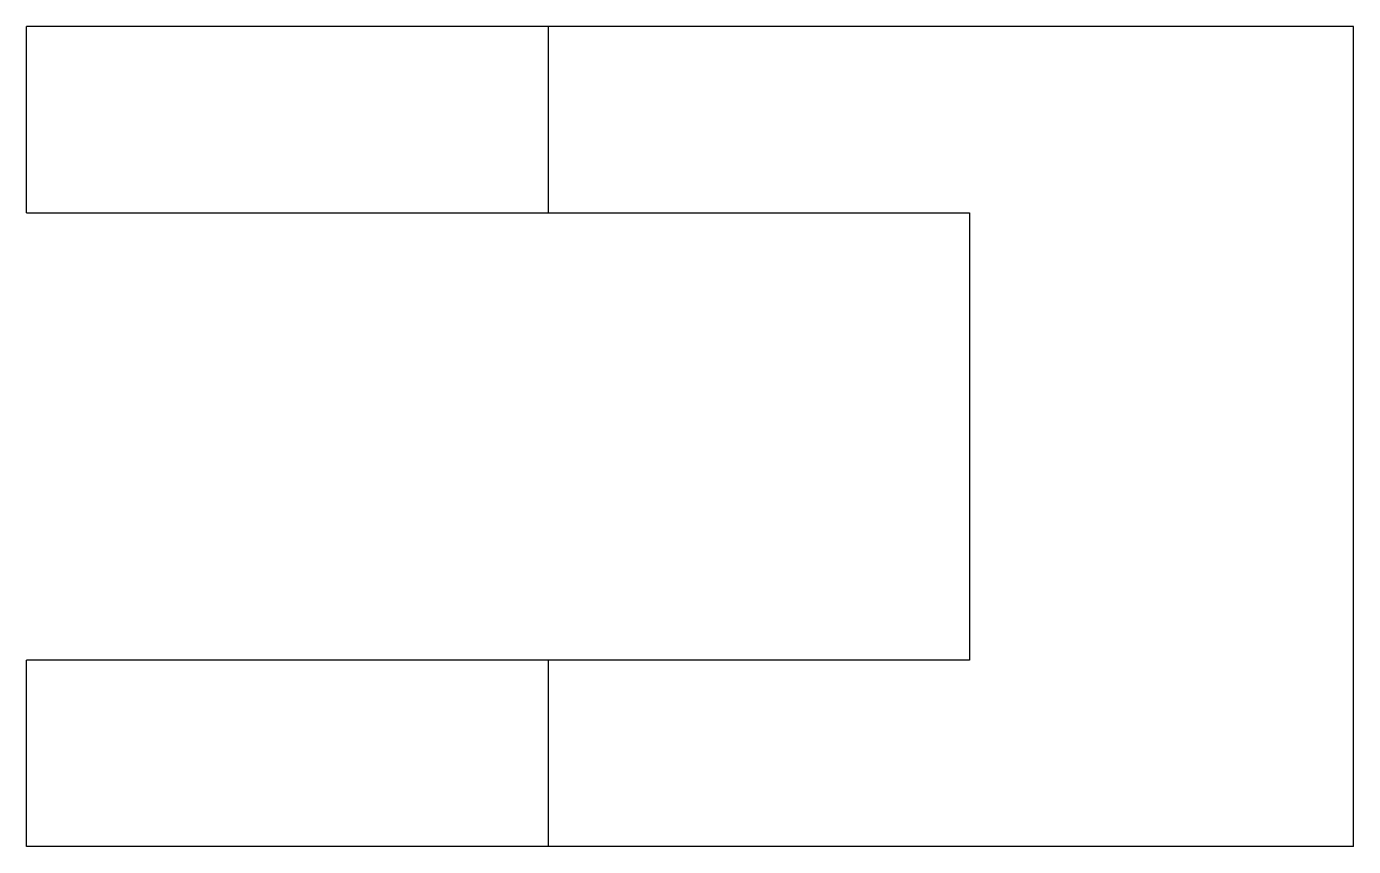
# Model space of a CAD drawing. Header units: metres. Extents: x -5.3 to 30.3, y -22 to 0.
import ezdxf

# ---------------------------------------------------------------- set-up
doc = ezdxf.new("R2010")
doc.units = ezdxf.units.M

msp = doc.modelspace()

# ---------------------------------------------------------------- linework, layer by layer
for points in [[(-5.3, -5), (-5.3, -4.9), (-5.3, -4.8), (-5.3, -4.7), (-5.3, -4.6), (-5.3, -4.5), (-5.3, -4.4), (-5.3, -4.3), (-5.3, -4.2), (-5.3, -4.1), (-5.3, -4), (-5.3, -3.9), (-5.3, -3.8), (-5.3, -3.7), (-5.3, -3.6), (-5.3, -3.5), (-5.3, -3.4), (-5.3, -3.3), (-5.3, -3.2), (-5.3, -3.1), (-5.3, -3), (-5.3, -2.9), (-5.3, -2.8), (-5.3, -2.7), (-5.3, -2.6), (-5.3, -2.5), (-5.3, -2.4), (-5.3, -2.3), (-5.3, -2.2), (-5.3, -2.1), (-5.3, -2), (-5.3, -1.9), (-5.3, -1.8), (-5.3, -1.7), (-5.3, -1.6), (-5.3, -1.5), (-5.3, -1.4), (-5.3, -1.3), (-5.3, -1.2), (-5.3, -1.1), (-5.3, -1), (-5.3, -0.9), (-5.3, -0.8), (-5.3, -0.7), (-5.3, -0.6), (-5.3, -0.5), (-5.3, -0.4), (-5.3, -0.3), (-5.3, -0.2), (-5.3, -0.1), (-5.3, 0)], [(8.7, 0), (8.651, 0), (8.602, 0), (8.553, 0), (8.462, 0), (8.317, 0), (8.172, 0), (8.027, 0), (7.807, 0), (7.573, 0), (7.34, 0), (7.084, 0), (6.774, 0), (6.463, 0), (6.153, 0), (5.799, 0), (5.427, 0), (5.056, 0), (4.678, 0), (4.264, 0), (3.849, 0), (3.435, 0), (3.008, 0), (2.572, 0), (2.136, 0), (1.7, 0), (1.264, 0), (0.828, 0), (0.392, 0), (-0.035, 0), (-0.449, 0), (-0.864, 0), (-1.278, 0), (-1.656, 0), (-2.027, 0), (-2.399, 0), (-2.753, 0), (-3.063, 0), (-3.374, 0), (-3.684, 0), (-3.94, 0), (-4.173, 0), (-4.407, 0), (-4.627, 0), (-4.772, 0), (-4.917, 0), (-5.062, 0), (-5.153, 0), (-5.202, 0), (-5.251, 0), (-5.3, 0)], [(8.7, -5), (8.7, -4.9), (8.7, -4.8), (8.7, -4.7), (8.7, -4.6), (8.7, -4.5), (8.7, -4.4), (8.7, -4.3), (8.7, -4.2), (8.7, -4.1), (8.7, -4), (8.7, -3.9), (8.7, -3.8), (8.7, -3.7), (8.7, -3.6), (8.7, -3.5), (8.7, -3.4), (8.7, -3.3), (8.7, -3.2), (8.7, -3.1), (8.7, -3), (8.7, -2.9), (8.7, -2.8), (8.7, -2.7), (8.7, -2.6), (8.7, -2.5), (8.7, -2.4), (8.7, -2.3), (8.7, -2.2), (8.7, -2.1), (8.7, -2), (8.7, -1.9), (8.7, -1.8), (8.7, -1.7), (8.7, -1.6), (8.7, -1.5), (8.7, -1.4), (8.7, -1.3), (8.7, -1.2), (8.7, -1.1), (8.7, -1), (8.7, -0.9), (8.7, -0.8), (8.7, -0.7), (8.7, -0.6), (8.7, -0.5), (8.7, -0.4), (8.7, -0.3), (8.7, -0.2), (8.7, -0.1), (8.7, 0)], [(30.3, 0), (29.868, 0), (29.436, 0), (29.004, 0), (28.572, 0), (28.14, 0), (27.708, 0), (27.276, 0), (26.844, 0), (26.412, 0), (25.98, 0), (25.548, 0), (25.116, 0), (24.684, 0), (24.252, 0), (23.82, 0), (23.388, 0), (22.956, 0), (22.524, 0), (22.092, 0), (21.66, 0), (21.228, 0), (20.796, 0), (20.364, 0), (19.932, 0), (19.5, 0), (19.068, 0), (18.636, 0), (18.204, 0), (17.772, 0), (17.34, 0), (16.908, 0), (16.476, 0), (16.044, 0), (15.612, 0), (15.18, 0), (14.748, 0), (14.316, 0), (13.884, 0), (13.452, 0), (13.02, 0), (12.588, 0), (12.156, 0), (11.724, 0), (11.292, 0), (10.86, 0), (10.428, 0), (9.996, 0), (9.564, 0), (9.132, 0), (8.7, 0)], [(30.3, -22), (30.3, -21.56), (30.3, -21.12), (30.3, -20.68), (30.3, -20.24), (30.3, -19.8), (30.3, -19.36), (30.3, -18.92), (30.3, -18.48), (30.3, -18.04), (30.3, -17.6), (30.3, -17.16), (30.3, -16.72), (30.3, -16.28), (30.3, -15.84), (30.3, -15.4), (30.3, -14.96), (30.3, -14.52), (30.3, -14.08), (30.3, -13.64), (30.3, -13.2), (30.3, -12.76), (30.3, -12.32), (30.3, -11.88), (30.3, -11.44), (30.3, -11), (30.3, -10.56), (30.3, -10.12), (30.3, -9.68), (30.3, -9.24), (30.3, -8.8), (30.3, -8.36), (30.3, -7.92), (30.3, -7.48), (30.3, -7.04), (30.3, -6.6), (30.3, -6.16), (30.3, -5.72), (30.3, -5.28), (30.3, -4.84), (30.3, -4.4), (30.3, -3.96), (30.3, -3.52), (30.3, -3.08), (30.3, -2.64), (30.3, -2.2), (30.3, -1.76), (30.3, -1.32), (30.3, -0.88), (30.3, -0.44), (30.3, 0)], [(-5.3, -5), (-5.251, -5), (-5.202, -5), (-5.153, -5), (-5.062, -5), (-4.917, -5), (-4.772, -5), (-4.627, -5), (-4.407, -5), (-4.173, -5), (-3.94, -5), (-3.684, -5), (-3.374, -5), (-3.063, -5), (-2.753, -5), (-2.399, -5), (-2.027, -5), (-1.656, -5), (-1.278, -5), (-0.864, -5), (-0.449, -5), (-0.035, -5), (0.392, -5), (0.828, -5), (1.264, -5), (1.7, -5), (2.136, -5), (2.572, -5), (3.008, -5), (3.435, -5), (3.849, -5), (4.264, -5), (4.678, -5), (5.056, -5), (5.427, -5), (5.799, -5), (6.153, -5), (6.463, -5), (6.774, -5), (7.084, -5), (7.34, -5), (7.573, -5), (7.807, -5), (8.027, -5), (8.172, -5), (8.317, -5), (8.462, -5), (8.553, -5), (8.602, -5), (8.651, -5), (8.7, -5)], [(8.7, -5), (8.926, -5), (9.152, -5), (9.378, -5), (9.604, -5), (9.83, -5), (10.056, -5), (10.282, -5), (10.508, -5), (10.734, -5), (10.96, -5), (11.186, -5), (11.412, -5), (11.638, -5), (11.864, -5), (12.09, -5), (12.316, -5), (12.542, -5), (12.768, -5), (12.994, -5), (13.22, -5), (13.446, -5), (13.672, -5), (13.898, -5), (14.124, -5), (14.35, -5), (14.576, -5), (14.802, -5), (15.028, -5), (15.254, -5), (15.48, -5), (15.706, -5), (15.932, -5), (16.158, -5), (16.384, -5), (16.61, -5), (16.836, -5), (17.062, -5), (17.288, -5), (17.514, -5), (17.74, -5), (17.966, -5), (18.192, -5), (18.418, -5), (18.644, -5), (18.87, -5), (19.096, -5), (19.322, -5), (19.548, -5), (19.774, -5), (20, -5)], [(20, -5), (20, -5.24), (20, -5.48), (20, -5.72), (20, -5.96), (20, -6.2), (20, -6.44), (20, -6.68), (20, -6.92), (20, -7.16), (20, -7.4), (20, -7.64), (20, -7.88), (20, -8.12), (20, -8.36), (20, -8.6), (20, -8.84), (20, -9.08), (20, -9.32), (20, -9.56), (20, -9.8), (20, -10.04), (20, -10.28), (20, -10.52), (20, -10.76), (20, -11), (20, -11.24), (20, -11.48), (20, -11.72), (20, -11.96), (20, -12.2), (20, -12.44), (20, -12.68), (20, -12.92), (20, -13.16), (20, -13.4), (20, -13.64), (20, -13.88), (20, -14.12), (20, -14.36), (20, -14.6), (20, -14.84), (20, -15.08), (20, -15.32), (20, -15.56), (20, -15.8), (20, -16.04), (20, -16.28), (20, -16.52), (20, -16.76), (20, -17)], [(8.7, -17), (8.651, -17), (8.602, -17), (8.553, -17), (8.462, -17), (8.317, -17), (8.172, -17), (8.027, -17), (7.807, -17), (7.573, -17), (7.34, -17), (7.084, -17), (6.774, -17), (6.463, -17), (6.153, -17), (5.799, -17), (5.427, -17), (5.056, -17), (4.678, -17), (4.264, -17), (3.849, -17), (3.435, -17), (3.008, -17), (2.572, -17), (2.136, -17), (1.7, -17), (1.264, -17), (0.828, -17), (0.392, -17), (-0.035, -17), (-0.449, -17), (-0.864, -17), (-1.278, -17), (-1.656, -17), (-2.027, -17), (-2.399, -17), (-2.753, -17), (-3.063, -17), (-3.374, -17), (-3.684, -17), (-3.94, -17), (-4.173, -17), (-4.407, -17), (-4.627, -17), (-4.772, -17), (-4.917, -17), (-5.062, -17), (-5.153, -17), (-5.202, -17), (-5.251, -17), (-5.3, -17)], [(-5.3, -22), (-5.3, -21.9), (-5.3, -21.8), (-5.3, -21.7), (-5.3, -21.6), (-5.3, -21.5), (-5.3, -21.4), (-5.3, -21.3), (-5.3, -21.2), (-5.3, -21.1), (-5.3, -21), (-5.3, -20.9), (-5.3, -20.8), (-5.3, -20.7), (-5.3, -20.6), (-5.3, -20.5), (-5.3, -20.4), (-5.3, -20.3), (-5.3, -20.2), (-5.3, -20.1), (-5.3, -20), (-5.3, -19.9), (-5.3, -19.8), (-5.3, -19.7), (-5.3, -19.6), (-5.3, -19.5), (-5.3, -19.4), (-5.3, -19.3), (-5.3, -19.2), (-5.3, -19.1), (-5.3, -19), (-5.3, -18.9), (-5.3, -18.8), (-5.3, -18.7), (-5.3, -18.6), (-5.3, -18.5), (-5.3, -18.4), (-5.3, -18.3), (-5.3, -18.2), (-5.3, -18.1), (-5.3, -18), (-5.3, -17.9), (-5.3, -17.8), (-5.3, -17.7), (-5.3, -17.6), (-5.3, -17.5), (-5.3, -17.4), (-5.3, -17.3), (-5.3, -17.2), (-5.3, -17.1), (-5.3, -17)], [(20, -17), (19.774, -17), (19.548, -17), (19.322, -17), (19.096, -17), (18.87, -17), (18.644, -17), (18.418, -17), (18.192, -17), (17.966, -17), (17.74, -17), (17.514, -17), (17.288, -17), (17.062, -17), (16.836, -17), (16.61, -17), (16.384, -17), (16.158, -17), (15.932, -17), (15.706, -17), (15.48, -17), (15.254, -17), (15.028, -17), (14.802, -17), (14.576, -17), (14.35, -17), (14.124, -17), (13.898, -17), (13.672, -17), (13.446, -17), (13.22, -17), (12.994, -17), (12.768, -17), (12.542, -17), (12.316, -17), (12.09, -17), (11.864, -17), (11.638, -17), (11.412, -17), (11.186, -17), (10.96, -17), (10.734, -17), (10.508, -17), (10.282, -17), (10.056, -17), (9.83, -17), (9.604, -17), (9.378, -17), (9.152, -17), (8.926, -17), (8.7, -17)], [(8.7, -22), (8.7, -21.9), (8.7, -21.8), (8.7, -21.7), (8.7, -21.6), (8.7, -21.5), (8.7, -21.4), (8.7, -21.3), (8.7, -21.2), (8.7, -21.1), (8.7, -21), (8.7, -20.9), (8.7, -20.8), (8.7, -20.7), (8.7, -20.6), (8.7, -20.5), (8.7, -20.4), (8.7, -20.3), (8.7, -20.2), (8.7, -20.1), (8.7, -20), (8.7, -19.9), (8.7, -19.8), (8.7, -19.7), (8.7, -19.6), (8.7, -19.5), (8.7, -19.4), (8.7, -19.3), (8.7, -19.2), (8.7, -19.1), (8.7, -19), (8.7, -18.9), (8.7, -18.8), (8.7, -18.7), (8.7, -18.6), (8.7, -18.5), (8.7, -18.4), (8.7, -18.3), (8.7, -18.2), (8.7, -18.1), (8.7, -18), (8.7, -17.9), (8.7, -17.8), (8.7, -17.7), (8.7, -17.6), (8.7, -17.5), (8.7, -17.4), (8.7, -17.3), (8.7, -17.2), (8.7, -17.1), (8.7, -17)], [(8.7, -22), (8.651, -22), (8.602, -22), (8.553, -22), (8.462, -22), (8.317, -22), (8.172, -22), (8.027, -22), (7.807, -22), (7.573, -22), (7.34, -22), (7.084, -22), (6.774, -22), (6.463, -22), (6.153, -22), (5.799, -22), (5.427, -22), (5.056, -22), (4.678, -22), (4.264, -22), (3.849, -22), (3.435, -22), (3.008, -22), (2.572, -22), (2.136, -22), (1.7, -22), (1.264, -22), (0.828, -22), (0.392, -22), (-0.035, -22), (-0.449, -22), (-0.864, -22), (-1.278, -22), (-1.656, -22), (-2.027, -22), (-2.399, -22), (-2.753, -22), (-3.063, -22), (-3.374, -22), (-3.684, -22), (-3.94, -22), (-4.173, -22), (-4.407, -22), (-4.627, -22), (-4.772, -22), (-4.917, -22), (-5.062, -22), (-5.153, -22), (-5.202, -22), (-5.251, -22), (-5.3, -22)], [(30.3, -22), (29.868, -22), (29.436, -22), (29.004, -22), (28.572, -22), (28.14, -22), (27.708, -22), (27.276, -22), (26.844, -22), (26.412, -22), (25.98, -22), (25.548, -22), (25.116, -22), (24.684, -22), (24.252, -22), (23.82, -22), (23.388, -22), (22.956, -22), (22.524, -22), (22.092, -22), (21.66, -22), (21.228, -22), (20.796, -22), (20.364, -22), (19.932, -22), (19.5, -22), (19.068, -22), (18.636, -22), (18.204, -22), (17.772, -22), (17.34, -22), (16.908, -22), (16.476, -22), (16.044, -22), (15.612, -22), (15.18, -22), (14.748, -22), (14.316, -22), (13.884, -22), (13.452, -22), (13.02, -22), (12.588, -22), (12.156, -22), (11.724, -22), (11.292, -22), (10.86, -22), (10.428, -22), (9.996, -22), (9.564, -22), (9.132, -22), (8.7, -22)]]:
    msp.add_lwpolyline(points)

doc.saveas('drawing.dxf')
